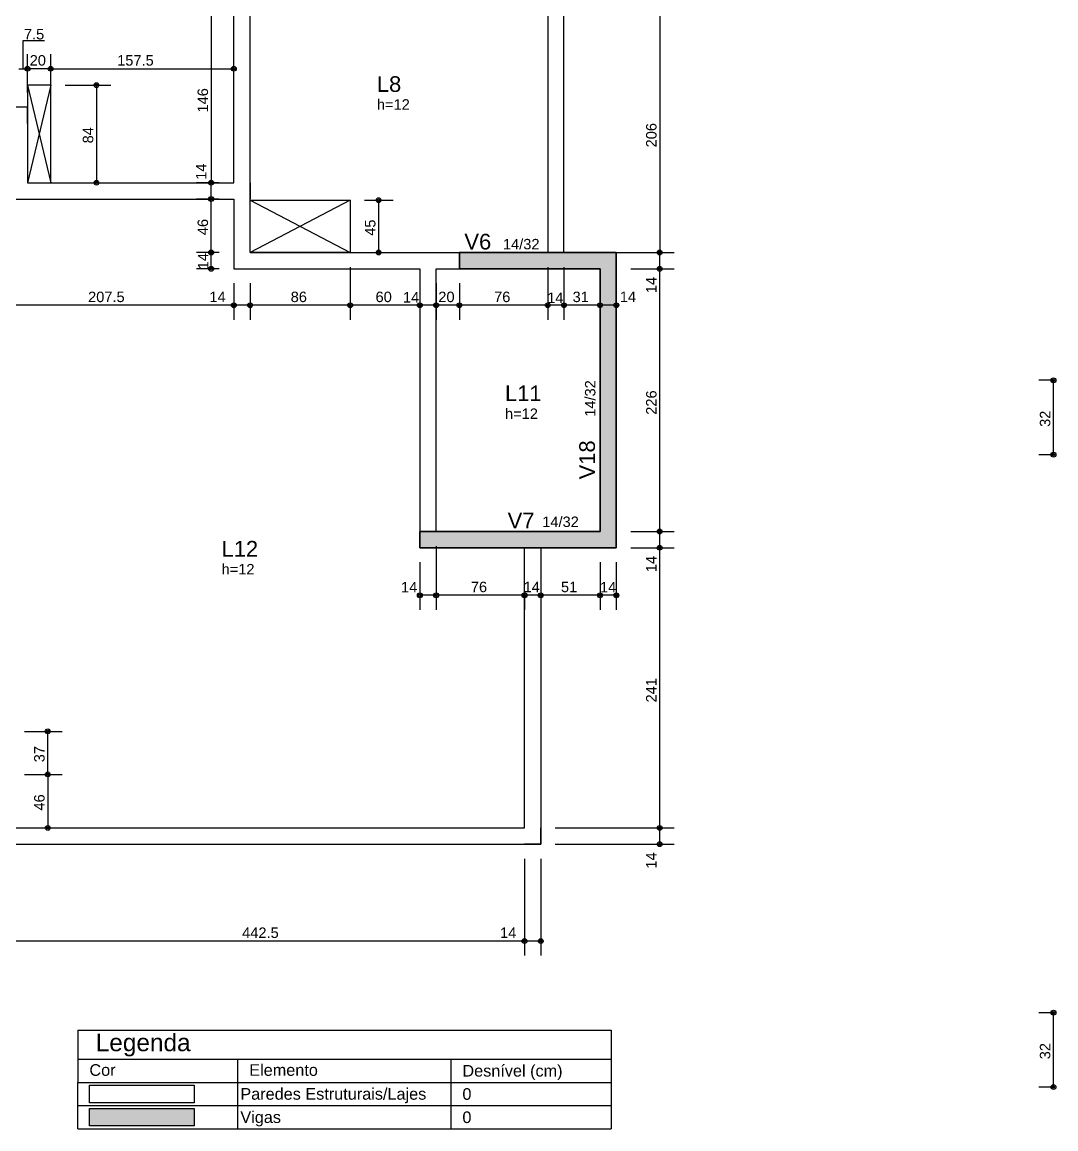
# Model space of a CAD drawing. Extents: x 0 to 119, y 0 to 84.
# Drawn here: x 39.46 to 57.25, y 35.72 to 54.77 of the extents above; entities that cross this region are included whole.
import ezdxf

# ---------------------------------------------------------------- set-up
doc = ezdxf.new("R2010")
doc.units = 0
doc.header["$MEASUREMENT"] = 0
for name, color, linetype in [('10', 252, 'CONTINUOUS'), ('25', 130, 'CONTINUOUS'), ('3', 7, 'CONTINUOUS'), ('32', 250, 'CONTINUOUS'), ('37', 7, 'CONTINUOUS'), ('38', 7, 'CONTINUOUS'), ('9', 8, 'CONTINUOUS')]:
    doc.layers.add(name, color=color, linetype=linetype)
doc.styles.add('TQS_ARIAL', font='arial.ttf')

msp = doc.modelspace()

# ---------------------------------------------------------------- linework, layer by layer
at = {"layer": '10', "color": 252, "linetype": 'Continuous'}
for p, q in [((39.55465, 53.68267), (39.95465, 52.00267)), ((39.95465, 53.68267), (39.55465, 52.00267)), ((43.384694, 51.70267), (45.104691, 50.80267)), ((45.104691, 51.70267), (43.384694, 50.80267))]:
    msp.add_line(p, q, dxfattribs=at)
for points in [[(39.55465, 52.00267), (39.95465, 52.00267), (39.95465, 53.68267), (39.55465, 53.68267), (39.55465, 52.00267)], [(43.384694, 51.70267), (45.104691, 51.70267), (45.104691, 50.80267), (43.384694, 50.80267), (43.384694, 51.70267)]]:
    msp.add_lwpolyline(points, dxfattribs=at)
at = {"layer": '25', "color": 130, "linetype": 'Continuous'}
for points in [[(49.684696, 50.80267), (46.984694, 50.80267), (46.984694, 50.52267), (49.404696, 50.52267), (49.404696, 46.00267), (46.304694, 46.00267), (46.304694, 45.72267), (49.684696, 45.72267), (49.684696, 50.80267)], [(46.984694, 50.80267), (49.684696, 50.80267), (49.684696, 45.72267), (46.304694, 45.72267), (46.304694, 46.00267), (49.404696, 46.00267), (49.404696, 50.52267), (46.984694, 50.52267), (46.984694, 50.802668)], [(40.620195, 36.074839), (42.420195, 36.074839), (42.420195, 35.774839), (40.620195, 35.774839), (40.620195, 36.074839)]]:
    msp.add_lwpolyline(points, dxfattribs=at)
for points in [[(49.404696, 50.52267), (49.684696, 50.80267), (46.984694, 50.80267)], [(49.404696, 50.52267), (46.984694, 50.80267), (46.984694, 50.52267)], [(46.984694, 50.52267), (46.984694, 50.80267), (49.404696, 50.52267)], [(46.984694, 50.80267), (49.684696, 50.80267), (49.404696, 50.52267)], [(49.404696, 50.52267), (49.684696, 45.72267), (49.684696, 50.80267)], [(49.404696, 50.52267), (49.684696, 50.80267), (49.404696, 46.00267)], [(49.684696, 50.80267), (49.684696, 45.72267), (49.404696, 46.00267)], [(49.404696, 50.52267), (49.404696, 46.00267), (49.684696, 45.72267)], [(46.304694, 46.00267), (46.304694, 45.72267), (49.684696, 45.72267)], [(46.304694, 46.00267), (49.684696, 45.72267), (49.404696, 46.00267)], [(49.404696, 46.00267), (49.684696, 45.72267), (46.304694, 45.72267)], [(46.304694, 45.72267), (46.304694, 46.00267), (49.404696, 46.00267)], [(40.620195, 36.074839), (42.420195, 36.074839), (42.420195, 35.774839)], [(40.620195, 36.074839), (42.420195, 35.774839), (40.620195, 35.774839)], [(40.620195, 36.074839), (40.620195, 35.774839), (40.620195, 36.074839)]]:
    msp.add_solid(points, dxfattribs=at)
at = {"layer": '3', "color": 7, "linetype": 'Continuous'}
for p, q in [((49.684696, 50.802668), (49.684696, 45.72267)), ((49.684696, 50.802668), (49.684696, 45.72267)), ((40.420195, 37.424839), (40.420195, 36.524839)), ((40.420195, 37.424839), (49.598426, 37.424839)), ((49.598426, 37.424839), (49.598426, 36.524839)), ((40.420195, 36.924839), (49.598426, 36.924839)), ((43.170195, 36.924839), (43.170195, 36.524839)), ((46.840503, 36.924839), (46.840503, 36.524839)), ((46.840503, 36.924839), (46.840503, 36.524839)), ((40.420195, 36.524839), (49.598426, 36.524839)), ((40.420195, 36.124839), (40.420195, 36.524839)), ((43.170195, 36.524839), (43.170195, 36.124839)), ((46.840503, 36.524839), (46.840503, 36.124839)), ((46.840503, 36.524839), (46.840503, 36.124839)), ((49.598426, 36.524839), (49.598426, 36.124839)), ((40.420195, 36.124839), (49.598426, 36.124839)), ((40.420195, 36.124839), (49.598426, 36.124839)), ((40.420195, 36.124839), (49.598426, 36.124839)), ((40.420195, 36.124839), (49.598426, 36.124839)), ((40.420195, 36.124839), (49.598426, 36.124839)), ((40.420195, 36.124839), (49.598426, 36.124839)), ((40.420195, 35.724839), (40.420195, 36.124839)), ((43.170195, 36.124839), (43.170195, 35.724839)), ((46.840503, 36.124839), (46.840503, 35.724839)), ((46.840503, 36.124839), (46.840503, 35.724839)), ((49.598426, 36.124839), (49.598426, 35.724839)), ((40.420195, 35.724839), (49.598426, 35.724839)), ((40.420195, 35.724839), (49.598426, 35.724839))]:
    msp.add_line(p, q, dxfattribs=at)
for points in [[(49.684696, 50.80267), (46.984694, 50.80267), (46.984694, 50.52267), (49.404696, 50.52267), (49.404696, 46.00267), (46.304694, 46.00267), (46.304694, 45.72267), (49.684696, 45.72267), (49.684696, 50.80267)], [(48.384777, 45.72267), (49.684694, 45.72267), (49.684694, 50.80267), (48.684694, 50.80267)], [(40.620195, 36.474839), (42.420195, 36.474839), (42.420195, 36.174839), (40.620195, 36.174839), (40.620195, 36.474839)], [(40.620195, 36.074839), (42.420195, 36.074839), (42.420195, 35.774839), (40.620195, 35.774839), (40.620195, 36.074839)]]:
    msp.add_lwpolyline(points, dxfattribs=at)
at = {"layer": '32', "color": 250, "linetype": 'Continuous'}
for p, q in [((42.715213, 54.92267), (42.715213, 52.00267)), ((50.43093, 54.92267), (50.43093, 50.80267)), ((39.55465, 53.80267), (39.55465, 54.214605)), ((39.55465, 53.55267), (39.55465, 54.214605)), ((39.95465, 53.672752), (39.95465, 54.214605)), ((39.95465, 53.93267), (39.95465, 54.214605)), ((43.104694, 54.214265), (43.104694, 54.214605)), ((39.404566, 53.964605), (39.55465, 53.964605)), ((39.95465, 53.964605), (39.55465, 53.964605)), ((39.95465, 53.964605), (43.104694, 53.964605)), ((43.104694, 53.964265), (43.104694, 53.964265)), ((39.55465, 53.55267), (39.55465, 53.55267)), ((39.95465, 53.68267), (39.95465, 53.68267)), ((39.95465, 53.68267), (39.95465, 53.68267)), ((40.20465, 53.68267), (40.990665, 53.68267)), ((40.740665, 53.68267), (40.740665, 52.00267)), ((39.95465, 53.422752), (39.95465, 53.422752)), ((39.55465, 53.30267), (39.55465, 53.30267)), ((39.96465, 52.00267), (39.96465, 52.00267)), ((40.21465, 52.00267), (40.990665, 52.00267)), ((42.854694, 52.00267), (42.465213, 52.00267)), ((42.854694, 52.00267), (42.465213, 52.00267)), ((42.715213, 51.72267), (42.715213, 52.00267)), ((43.104694, 52.00267), (43.104694, 52.00267)), ((43.104694, 52.00267), (43.104694, 52.00267)), ((42.854694, 51.72267), (42.465213, 51.72267)), ((42.854694, 51.72267), (42.465213, 51.72267)), ((42.715213, 50.80267), (42.715213, 51.72267)), ((43.104694, 51.72267), (43.104694, 51.72267)), ((43.104694, 51.72267), (43.104694, 51.72267)), ((45.105236, 51.702164), (45.105236, 51.702164)), ((45.355236, 51.702164), (45.845524, 51.702164)), ((45.595524, 51.702164), (45.595524, 50.80267)), ((42.854694, 50.80267), (42.465213, 50.80267)), ((42.854694, 50.80267), (42.465213, 50.80267)), ((42.715213, 50.52267), (42.715213, 50.80267)), ((43.104694, 50.80267), (43.104694, 50.80267)), ((43.104694, 50.80267), (43.104694, 50.80267)), ((45.105236, 50.80267), (45.105236, 50.80267)), ((45.105236, 50.80267), (45.105236, 50.80267)), ((45.105236, 50.80267), (45.105236, 50.80267)), ((45.355236, 50.80267), (45.845524, 50.80267)), ((48.504694, 50.80267), (48.504694, 50.80267)), ((48.684694, 50.80267), (48.684694, 50.80267)), ((48.784694, 50.80267), (48.784694, 50.80267)), ((48.934694, 50.80267), (50.68093, 50.80267)), ((49.684696, 50.80267), (49.684696, 50.80267)), ((49.934696, 50.80267), (50.68093, 50.80267)), ((50.43093, 50.522668), (50.43093, 50.80267)), ((42.854694, 50.52267), (42.465213, 50.52267)), ((43.104694, 50.52267), (43.104694, 50.52267)), ((43.104694, 50.52267), (43.104694, 50.52267)), ((43.104694, 50.52267), (43.104694, 50.52267)), ((43.384694, 50.52267), (43.384694, 50.52267)), ((43.384694, 50.52267), (43.384694, 50.52267)), ((45.105236, 50.55267), (45.105236, 49.645254)), ((45.105236, 50.55267), (45.105236, 49.645254)), ((46.304694, 50.52267), (46.304694, 50.52267)), ((46.304694, 50.52267), (46.304694, 50.52267)), ((46.584694, 50.52267), (46.584694, 50.52267)), ((46.584694, 50.52267), (46.584694, 50.52267)), ((46.984694, 50.522668), (46.984694, 50.522668)), ((46.984694, 50.522668), (46.984694, 50.522668)), ((48.504694, 50.55267), (48.504694, 49.645254)), ((48.504694, 50.522668), (48.504694, 50.522668)), ((48.784694, 50.55267), (48.784694, 49.645254)), ((48.784694, 50.522668), (48.784694, 50.522668)), ((49.684696, 50.522668), (49.684696, 50.522668)), ((49.684696, 50.522668), (49.684696, 50.522668)), ((49.934696, 50.522668), (50.68093, 50.522668)), ((49.934696, 50.522668), (50.68093, 50.522668)), ((50.43093, 46.00267), (50.43093, 50.522668)), ((43.104694, 50.27267), (43.104694, 49.645254)), ((43.104694, 50.27267), (43.104694, 49.645254)), ((43.384694, 50.27267), (43.384694, 49.645254)), ((43.384694, 50.27267), (43.384694, 49.645254)), ((46.304694, 50.27267), (46.304694, 49.645254)), ((46.304694, 50.27267), (46.304694, 49.645254)), ((46.584694, 50.27267), (46.584694, 49.645254)), ((46.584694, 50.27267), (46.584694, 49.645254)), ((46.984694, 50.272668), (46.984694, 49.645254)), ((46.984694, 50.272668), (46.984694, 49.645254)), ((48.504694, 50.272668), (48.504694, 49.645254)), ((48.784694, 50.272668), (48.784694, 49.645254)), ((43.104694, 49.895254), (38.95465, 49.895254)), ((43.384694, 49.895254), (43.104694, 49.895254)), ((45.105236, 49.895254), (43.384694, 49.895254)), ((46.304694, 49.895254), (45.105236, 49.895254)), ((46.584694, 49.895254), (46.304694, 49.895254)), ((46.984694, 49.895254), (46.584694, 49.895254)), ((48.504694, 49.895254), (46.984694, 49.895254)), ((48.784694, 49.895254), (48.504694, 49.895254)), ((49.404696, 49.895254), (48.784694, 49.895254)), ((49.684694, 49.895254), (49.404696, 49.895254)), ((49.404696, 49.895254), (49.404696, 49.895254)), ((49.404696, 49.895254), (49.404696, 49.895254)), ((49.684694, 49.974695), (49.684694, 49.974695)), ((49.684694, 49.724695), (49.684694, 49.645254)), ((57.205013, 48.603704), (56.955013, 48.603704)), ((57.205013, 47.323704), (57.205013, 48.603704)), ((57.205013, 47.323704), (56.955013, 47.323704)), ((46.584694, 46.00267), (46.584694, 46.00267)), ((49.684696, 46.00267), (49.684696, 46.00267)), ((49.684696, 46.00267), (49.684696, 46.00267)), ((49.934696, 46.00267), (50.68093, 46.00267)), ((49.934696, 46.00267), (50.68093, 46.00267)), ((50.43093, 45.722668), (50.43093, 46.00267)), ((46.304694, 45.72267), (46.304694, 45.72267)), ((46.584694, 45.75267), (46.584694, 44.654586)), ((46.584694, 45.72267), (46.584694, 45.72267)), ((49.404739, 45.722667), (49.404739, 45.722667)), ((49.404739, 45.722667), (49.404739, 45.722667)), ((49.684696, 45.722668), (49.684696, 45.722668)), ((49.684696, 45.722668), (49.684696, 45.722668)), ((49.684739, 45.722667), (49.684739, 45.722667)), ((49.934696, 45.722668), (50.68093, 45.722668)), ((49.934696, 45.722668), (50.68093, 45.722668)), ((50.43093, 40.90267), (50.43093, 45.722668)), ((46.304694, 45.47267), (46.304694, 44.654586)), ((46.584694, 45.47267), (46.584694, 44.654586)), ((49.404739, 45.472667), (49.404739, 44.654585)), ((49.404739, 45.472667), (49.404739, 44.654585)), ((49.684739, 45.472667), (49.684739, 44.654585)), ((48.104777, 45.214129), (48.104777, 45.214129)), ((48.104777, 44.961832), (48.104777, 45.154586)), ((48.384777, 45.20816), (48.384777, 45.20816)), ((48.384777, 45.20816), (48.384777, 45.20816)), ((48.104777, 44.964129), (48.104777, 44.654586)), ((48.384777, 44.95816), (48.384777, 44.654586)), ((48.384777, 44.95816), (48.384777, 44.654585)), ((46.584694, 44.904586), (46.304694, 44.904586)), ((48.104777, 44.904586), (46.584694, 44.904586)), ((48.384777, 44.904586), (48.104777, 44.904586)), ((49.404739, 44.904585), (48.384777, 44.904585)), ((49.684739, 44.904585), (49.404739, 44.904585)), ((48.104777, 44.711832), (48.104777, 44.711832)), ((39.50465, 42.563655), (40.153172, 42.563655)), ((39.903172, 41.823655), (39.903172, 42.563655)), ((39.50465, 41.823655), (40.153172, 41.823655)), ((39.50465, 41.823655), (40.153172, 41.823655)), ((39.903172, 41.823655), (39.903172, 40.90267)), ((39.547335, 40.90267), (39.547335, 40.90267)), ((39.797335, 40.90267), (40.153172, 40.90267)), ((48.384777, 40.90267), (48.384777, 40.90267)), ((48.384777, 40.90267), (48.384777, 40.90267)), ((48.634777, 40.90267), (50.68093, 40.90267)), ((48.634777, 40.90267), (50.68093, 40.90267)), ((50.43093, 40.62267), (50.43093, 40.90267)), ((48.104777, 40.62267), (48.104777, 40.62267)), ((48.104777, 40.62267), (48.104777, 40.62267)), ((48.384777, 40.62267), (48.384777, 40.62267)), ((48.384777, 40.62267), (48.384777, 40.62267)), ((48.634777, 40.62267), (50.68093, 40.62267)), ((48.104777, 40.37267), (48.104777, 38.705562)), ((48.104777, 40.37267), (48.104777, 38.705562)), ((48.384777, 40.37267), (48.384777, 38.705562)), ((48.104777, 38.955562), (39.25465, 38.955562)), ((48.384777, 38.955562), (48.104777, 38.955562)), ((57.205013, 37.723704), (56.955013, 37.723704)), ((57.205013, 36.443704), (57.205013, 37.723704)), ((57.205013, 36.443704), (56.955013, 36.443704))]:
    msp.add_line(p, q, dxfattribs=at)
msp.add_lwpolyline([(39.479608, 53.964605), (39.479608, 54.447825), (39.846895, 54.447825)], dxfattribs=at)
for centre, radius in [((39.55465, 53.964605), 0.041625), ((39.55465, 53.964605), 0.041625), ((39.55465, 53.964605), 0.02075), ((39.55465, 53.964605), 0.02075), ((39.95465, 53.964605), 0.041625), ((39.95465, 53.964605), 0.041625), ((39.95465, 53.964605), 0.02075), ((39.95465, 53.964605), 0.02075), ((43.104694, 53.964605), 0.041625), ((43.104694, 53.964605), 0.02075), ((40.740665, 53.68267), 0.041625), ((40.740665, 53.68267), 0.02075), ((40.740665, 52.00267), 0.041625), ((40.740665, 52.00267), 0.02075), ((42.715213, 52.00267), 0.041625), ((42.715213, 52.00267), 0.041625), ((42.715213, 52.00267), 0.02075), ((42.715213, 52.00267), 0.02075), ((42.715213, 51.72267), 0.041625), ((42.715213, 51.72267), 0.041625), ((42.715213, 51.72267), 0.02075), ((42.715213, 51.72267), 0.02075), ((45.595524, 51.702164), 0.041625), ((45.595524, 51.702164), 0.02075), ((42.715213, 50.80267), 0.041625), ((42.715213, 50.80267), 0.041625), ((45.595524, 50.80267), 0.041625), ((50.43093, 50.80267), 0.041625), ((50.43093, 50.80267), 0.041625), ((42.715213, 50.80267), 0.02075), ((42.715213, 50.80267), 0.02075), ((45.595524, 50.80267), 0.02075), ((50.43093, 50.80267), 0.02075), ((50.43093, 50.80267), 0.02075), ((42.715213, 50.52267), 0.041625), ((42.715213, 50.52267), 0.02075), ((50.43093, 50.522668), 0.041625), ((50.43093, 50.522668), 0.041625), ((50.43093, 50.522668), 0.02075), ((50.43093, 50.522668), 0.02075), ((43.104694, 49.895254), 0.041625), ((43.104694, 49.895254), 0.041625), ((43.104694, 49.895254), 0.02075), ((43.104694, 49.895254), 0.02075), ((43.384694, 49.895254), 0.041625), ((43.384694, 49.895254), 0.041625), ((43.384694, 49.895254), 0.02075), ((43.384694, 49.895254), 0.02075), ((45.105236, 49.895254), 0.041625), ((45.105236, 49.895254), 0.041625), ((45.105236, 49.895254), 0.02075), ((45.105236, 49.895254), 0.02075), ((46.304694, 49.895254), 0.041625), ((46.304694, 49.895254), 0.041625), ((46.304694, 49.895254), 0.02075), ((46.304694, 49.895254), 0.02075), ((46.584694, 49.895254), 0.041625), ((46.584694, 49.895254), 0.041625), ((46.584694, 49.895254), 0.02075), ((46.584694, 49.895254), 0.02075), ((46.984694, 49.895254), 0.041625), ((46.984694, 49.895254), 0.041625), ((46.984694, 49.895254), 0.02075), ((46.984694, 49.895254), 0.02075), ((48.504694, 49.895254), 0.041625), ((48.504694, 49.895254), 0.041625), ((48.504694, 49.895254), 0.02075), ((48.504694, 49.895254), 0.02075), ((48.784694, 49.895254), 0.041625), ((48.784694, 49.895254), 0.041625), ((48.784694, 49.895254), 0.02075), ((48.784694, 49.895254), 0.02075), ((49.404696, 49.895254), 0.041625), ((49.404696, 49.895254), 0.041625), ((49.404696, 49.895254), 0.02075), ((49.404696, 49.895254), 0.02075), ((49.684694, 49.895254), 0.041625), ((49.684694, 49.895254), 0.02075), ((57.205013, 48.603704), 0.041625), ((57.205013, 48.603704), 0.02075), ((57.205013, 47.323704), 0.041625), ((57.205013, 47.323704), 0.02075), ((50.43093, 46.00267), 0.041625), ((50.43093, 46.00267), 0.041625), ((50.43093, 46.00267), 0.02075), ((50.43093, 46.00267), 0.02075), ((50.43093, 45.722668), 0.041625), ((50.43093, 45.722668), 0.041625), ((50.43093, 45.722668), 0.02075), ((50.43093, 45.722668), 0.02075), ((46.304694, 44.904586), 0.041625), ((46.584694, 44.904586), 0.041625), ((46.584694, 44.904586), 0.041625), ((48.104777, 44.904586), 0.041625), ((48.104777, 44.904586), 0.041625), ((48.384777, 44.904586), 0.041625), ((48.384777, 44.904585), 0.041625), ((49.404739, 44.904585), 0.041625), ((49.404739, 44.904585), 0.041625), ((49.684739, 44.904585), 0.041625), ((46.304694, 44.904586), 0.02075), ((46.584694, 44.904586), 0.02075), ((46.584694, 44.904586), 0.02075), ((48.104777, 44.904586), 0.02075), ((48.104777, 44.904586), 0.02075), ((48.384777, 44.904586), 0.02075), ((48.384777, 44.904585), 0.02075), ((49.404739, 44.904585), 0.02075), ((49.404739, 44.904585), 0.02075), ((49.684739, 44.904585), 0.02075), ((39.903172, 42.563655), 0.041625), ((39.903172, 42.563655), 0.02075), ((39.903172, 41.823655), 0.041625), ((39.903172, 41.823655), 0.041625), ((39.903172, 41.823655), 0.02075), ((39.903172, 41.823655), 0.02075), ((39.903172, 40.90267), 0.041625), ((50.43093, 40.90267), 0.041625), ((50.43093, 40.90267), 0.041625), ((39.903172, 40.90267), 0.02075), ((50.43093, 40.90267), 0.02075), ((50.43093, 40.90267), 0.02075), ((50.43093, 40.62267), 0.041625), ((50.43093, 40.62267), 0.02075), ((48.104777, 38.955562), 0.041625), ((48.104777, 38.955562), 0.041625), ((48.104777, 38.955562), 0.02075), ((48.104777, 38.955562), 0.02075), ((48.384777, 38.955562), 0.041625), ((48.384777, 38.955562), 0.02075), ((57.205013, 37.723704), 0.041625), ((57.205013, 37.723704), 0.02075), ((57.205013, 36.443704), 0.041625), ((57.205013, 36.443704), 0.02075)]:
    msp.add_circle(centre, radius, dxfattribs=at)
at = {"layer": '9', "color": 8, "linetype": 'Continuous'}
for p, q in [((43.384694, 50.80267), (43.384694, 61.92267)), ((43.104694, 52.00267), (43.104694, 57.82267)), ((39.55465, 53.30267), (33.27465, 53.30267)), ((39.55465, 53.02267), (39.55465, 53.30267)), ((40.37465, 52.00267), (43.104694, 52.00267)), ((43.384694, 52.00267), (43.384694, 51.723176)), ((38.95465, 51.72267), (43.104694, 51.72267)), ((43.384694, 50.80267), (48.504694, 50.80267)), ((46.304694, 50.52267), (46.304694, 46.00267)), ((46.584694, 46.00267), (46.584694, 50.52267)), ((48.104777, 40.90267), (48.104777, 45.72267)), ((38.95465, 40.90267), (48.104777, 40.90267))]:
    msp.add_line(p, q, dxfattribs=at)
for points in [[(43.384694, 61.92267), (48.504694, 61.92267), (48.504694, 50.80267)], [(48.784694, 50.80267), (48.784694, 50.80267), (48.784694, 61.92267)], [(39.55465, 53.02267), (39.55465, 52.00267), (40.37465, 52.00267)], [(43.104694, 51.72267), (43.104694, 50.52267), (43.384694, 50.52267)], [(43.104694, 50.80267), (43.104694, 50.52267), (46.304694, 50.52267)], [(46.584694, 50.52267), (48.784694, 50.52267)], [(48.384777, 46.00267), (46.584694, 46.00267)], [(48.384777, 45.72267), (48.384777, 40.62267), (48.104777, 40.62267)], [(38.95465, 40.62267), (48.384777, 40.62267), (48.384777, 40.90267)]]:
    msp.add_lwpolyline(points, dxfattribs=at)

# ---------------------------------------------------------------- texts
at = {"layer": '3', "color": 7, "linetype": 'Continuous', "style": 'TQS_ARIAL'}
for s, height, p in [('Legenda', 0.3, (40.729705, 37.060779)), ('Cor', 0.2, (40.620195, 36.637339)), ('Elemento', 0.2, (43.370195, 36.637339)), (' Desnível (cm)', 0.2, (46.959644, 36.624736)), ('Paredes Estruturais/Lajes', 0.2, (43.217003, 36.226329)), (' 0', 0.2, (46.959644, 36.224736)), ('Vigas', 0.2, (43.217003, 35.826329)), (' 0', 0.2, (46.959644, 35.824736))]:
    msp.add_text(s, height=height, dxfattribs=at).set_placement(p)
at = {"layer": '32', "color": 250, "linetype": 'Continuous', "style": 'TQS_ARIAL'}
for s, p in [('7.5', (39.493316, 54.468323)), ('20', (39.59265, 54.018605)), ('157.5', (41.097672, 54.018605)), ('207.5', (40.597672, 49.949254)), ('14', (42.684694, 49.949254)), ('86', (44.082965, 49.949254)), ('60', (45.542965, 49.949254)), ('14', (46.014489, 49.941678)), ('20', (46.622694, 49.949254)), ('76', (47.582694, 49.949254)), ('14', (48.495919, 49.933979)), ('31', (48.932695, 49.949254)), ('14', (49.745474, 49.951358)), ('14', (45.98143, 44.954963)), ('76', (47.182735, 44.958586)), ('14', (48.090269, 44.958101)), ('51', (48.732758, 44.958585)), ('14', (49.405294, 44.955301)), ('442.5', (43.247713, 39.009562)), ('14', (47.684777, 39.009562))]:
    msp.add_text(s, height=0.18, dxfattribs=at).set_placement(p)
for s, p in [('146', (42.661213, 53.21067)), ('84', (40.686665, 52.68067)), ('206', (50.37693, 52.61067)), ('14', (42.633303, 52.052867)), ('46', (42.661213, 51.10067)), ('45', (45.541524, 51.090417)), ('14', (42.666455, 50.514284)), ('14', (50.37693, 50.102668)), ('226', (50.37693, 48.010669)), ('32', (57.151013, 47.801704)), ('14', (50.37693, 45.302668)), ('241', (50.37693, 43.060669)), ('37', (39.849172, 42.031655)), ('46', (39.849172, 41.201163)), ('14', (50.37693, 40.20267)), ('32', (57.151013, 36.921704))]:
    msp.add_text(s, height=0.18, rotation=90, dxfattribs=at).set_placement(p)
at = {"layer": '37', "color": 7, "linetype": 'Continuous', "style": 'TQS_ARIAL'}
for s, height, p in [('V6', 0.27, (47.071415, 50.85402)), ('14/32', 0.18, (47.734805, 50.856711)), ('V7', 0.27, (47.815885, 46.055866)), ('14/32', 0.18, (48.410965, 46.079842))]:
    msp.add_text(s, height=height, dxfattribs=at).set_placement(p)
for s, height, p in [('14/32', 0.18, (49.325514, 47.97621)), ('V18', 0.27, (49.316673, 46.899254))]:
    msp.add_text(s, height=height, rotation=90, dxfattribs=at).set_placement(p)
at = {"layer": '38', "color": 7, "linetype": 'Continuous', "style": 'TQS_ARIAL'}
for s, height, p in [('L8', 0.27, (45.565638, 53.565829)), ('h=12', 0.18, (45.565638, 53.259829)), ('L11', 0.27, (47.769737, 48.244988)), ('h=12', 0.18, (47.769737, 47.938988)), ('L12', 0.27, (42.893746, 45.570185)), ('h=12', 0.18, (42.893746, 45.264185))]:
    msp.add_text(s, height=height, dxfattribs=at).set_placement(p)

doc.saveas('drawing.dxf')
